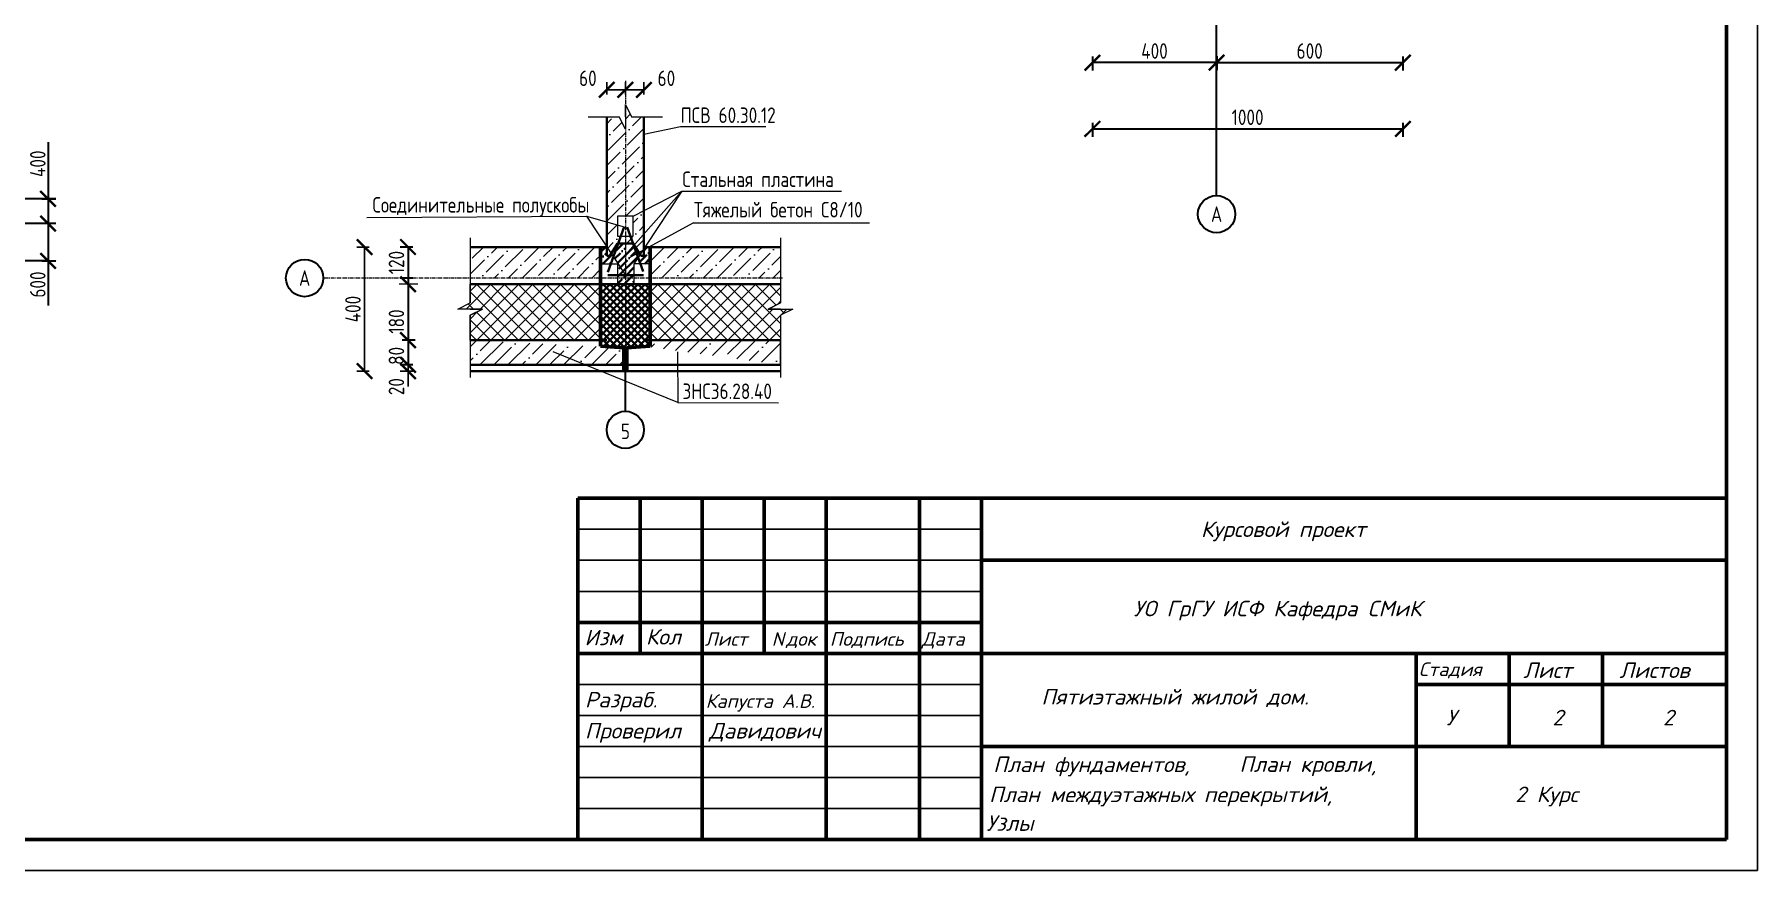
# Model space of a CAD drawing. Header units: millimetres. Extents: x 83035 to 329678, y -103769 to 22061.
# Drawn here: x 214463 to 242218, y -103769 to -90294 of the extents above; entities that cross this region are included whole.
import ezdxf

# ---------------------------------------------------------------- set-up
doc = ezdxf.new("R2010")
doc.units = ezdxf.units.MM
doc.header["$LTSCALE"] = 10
doc.linetypes.add('CENTER', pattern=[50.8, 31.75, -6.35, 6.35, -6.35])
for name, color, linetype, lineweight in [('Осевой', 4, 'CENTER', 30), ('Размерный', 3, 'Continuous', 30), ('РАЗМЕРЫ', 3, 'Continuous', 15), ('Разрез', 5, 'Continuous', 40), ('Разрез тонкий', 5, 'Continuous', 20), ('Разрезка', 17, 'Continuous', 60), ('Символ разрез', 3, 'Continuous', 20), ('Символьный', 3, 'Continuous', 30), ('Текст разрез', 244, 'Continuous', 20), ('Штриховка разрез', 244, 'Continuous', 20)]:
    doc.layers.add(name, color=color, linetype=linetype, lineweight=lineweight)
doc.layers.add('СТЕНЫ', color=250, linetype='Continuous')
doc.styles.add('2.5', font='', dxfattribs={"height": 250})
doc.styles.add('RUSS', font='simplex.shx', dxfattribs={"oblique": 15, "height": 250})
doc.styles.get('2.5').set_extended_font_data('GOST type A')
doc.dimstyles.new('Размеры', dxfattribs={"dimtxt": 250, "dimasz": 250, "dimexe": 125, "dimexo": 62.5, "dimgap": 62.5, "dimtad": 1, "dimtxsty": '2.5', "dimblk": 'ARCHTICK', "dimcen": 250, "dimadec": 0, "dimazin": 0, "dimtfac": 1, "dimtmove": 1, "dimatfit": 3, "dimfxl": 1.25, "dimarcsym": 0})
pattern_1 = [(45, (365158.74, 2100.43), (-112.2532, 112.2532), []), (135, (365158.74, 2100.43), (-112.2532, -112.2532), [])]

# ---------------------------------------------------------------- blocks, each defined once
blk = doc.blocks.new('_ArchTick')
at = {"color": 0, "linetype": 'ByBlock', "const_width": 0.15}
blk.add_lwpolyline([(-0.5, -0.5), (0.5, 0.5)], dxfattribs=at)
blk = doc.blocks.new('*D837')
at = {"layer": 'Размерный', "color": 0, "linetype": 'ByBlock', "lineweight": -2, "ltscale": 500}
for p, q in [((223681, -91262), (223681, -91062)), ((223681, -91187), (223981, -91187)), ((223981, -91262), (223981, -91062))]:
    blk.add_line(p, q, dxfattribs=at)
at = {"layer": 'Размерный', "color": 0, "lineweight": -2, "ltscale": 500, "xscale": 250, "yscale": 250, "zscale": 250, "rotation": 180}
blk.add_blockref('_ArchTick', (223681, -91187), dxfattribs=at)
at = {"layer": 'Размерный', "color": 0, "lineweight": -2, "ltscale": 500, "xscale": 250, "yscale": 250, "zscale": 250}
blk.add_blockref('_ArchTick', (223981, -91187), dxfattribs=at)
at = {"layer": 'Размерный', "color": 0, "ltscale": 500, "insert": (223377, -91000), "char_height": 250, "attachment_point": 5, "style": '2.5'}
blk.add_mtext('60', dxfattribs=at)
blk = doc.blocks.new('*D838')
at = {"layer": 'Размерный', "color": 0, "linetype": 'ByBlock', "lineweight": -2, "ltscale": 500}
for p, q in [((223981, -91262), (223981, -91062)), ((224281, -91187), (223981, -91187)), ((224281, -91262), (224281, -91062))]:
    blk.add_line(p, q, dxfattribs=at)
at = {"layer": 'Размерный', "color": 0, "lineweight": -2, "ltscale": 500, "xscale": 250, "yscale": 250, "zscale": 250, "rotation": 180}
blk.add_blockref('_ArchTick', (223981, -91187), dxfattribs=at)
at = {"layer": 'Размерный', "color": 0, "lineweight": -2, "ltscale": 500, "xscale": 250, "yscale": 250, "zscale": 250}
blk.add_blockref('_ArchTick', (224281, -91187), dxfattribs=at)
at = {"layer": 'Размерный', "color": 0, "ltscale": 500, "insert": (224642, -91000), "char_height": 250, "attachment_point": 5, "style": '2.5'}
blk.add_mtext('60', dxfattribs=at)
blk = doc.blocks.new('*D839')
at = {"layer": 'Размерный', "color": 0, "linetype": 'ByBlock', "lineweight": -2, "ltscale": 500}
for p, q in [((220481, -95620), (220481, -95370)), ((220556, -95620), (220356, -95620)), ((220556, -95720), (220356, -95720)), ((220481, -95620), (220481, -95720)), ((220481, -95720), (220481, -95970))]:
    blk.add_line(p, q, dxfattribs=at)
at = {"layer": 'Размерный', "color": 0, "lineweight": -2, "ltscale": 500, "xscale": 250, "yscale": 250, "zscale": 250}
for p, rotation in [((220481, -95620), 270), ((220481, -95720), 90)]:
    blk.add_blockref('_ArchTick', p, dxfattribs=dict(at, rotation=rotation))
at = {"layer": 'Размерный', "color": 0, "ltscale": 500, "insert": (220293, -95970), "char_height": 250, "attachment_point": 5, "rotation": 90, "style": '2.5'}
blk.add_mtext('20', dxfattribs=at)
blk = doc.blocks.new('*D836')
at = {"layer": 'Размерный', "color": 0, "linetype": 'ByBlock', "lineweight": -2, "ltscale": 500}
for p, q in [((219856, -93720), (219656, -93720)), ((219781, -93720), (219781, -95720)), ((219856, -95720), (219656, -95720))]:
    blk.add_line(p, q, dxfattribs=at)
at = {"layer": 'Размерный', "color": 0, "lineweight": -2, "ltscale": 500, "xscale": 250, "yscale": 250, "zscale": 250}
for p, rotation in [((219781, -93720), 90), ((219781, -95720), 270)]:
    blk.add_blockref('_ArchTick', p, dxfattribs=dict(at, rotation=rotation))
at = {"layer": 'Размерный', "color": 0, "ltscale": 500, "insert": (219593, -94720), "char_height": 250, "attachment_point": 5, "rotation": 90, "style": '2.5'}
blk.add_mtext('400', dxfattribs=at)
blk = doc.blocks.new('217')
at = {"layer": 'Размерный', "color": 0, "ltscale": 500}
for p, q in [((-152190, -94132), (-152190, -95643)), ((-152065, -95043), (-153252, -95043)), ((-152290, -95043), (-152065, -95043)), ((-152065, -95443), (-153252, -95443)), ((-152190, -95643), (-152190, -96763)), ((-152190, -95643), (-152190, -96043)), ((-152190, -96043), (-153261, -96043)), ((-152290, -96043), (-152065, -96043)), ((-152061, -96043), (-152061, -96043))]:
    blk.add_line(p, q, dxfattribs=at)
at = {"layer": 'Размерный', "color": 0, "ltscale": 500, "xscale": 250, "yscale": 250, "zscale": 250}
for p, rotation in [((-152190, -95043), 90), ((-152190, -95443), 90), ((-152190, -96043), 270)]:
    blk.add_blockref('_ArchTick', p, dxfattribs=dict(at, rotation=rotation))
at = {"layer": 'Размерный', "color": 0, "ltscale": 500, "char_height": 250, "attachment_point": 5, "rotation": 90, "style": '2.5'}
for s, insert in [('400', (-152355, -94478)), ('600', (-152355, -96425))]:
    blk.add_mtext(s, dxfattribs=dict(at, insert=insert))

msp = doc.modelspace()

# ---------------------------------------------------------------- hatches: boundary and pattern name
at = {"layer": 'Разрез', "ltscale": 500}
h = msp.add_hatch(dxfattribs=at)
h.set_pattern_fill('ANSI35', color=0, scale=25, style=0)
h.set_pattern_definition([(45, (221545.7, 306926.86), (-112.2532, 112.2532), []), (45, (221657.96, 306926.86), (-112.2532, 112.2532), [198.4375, -39.6875, 0, -39.6875])])
h.paths.add_polyline_path([(224185.46, -93886.612), (224115.771, -93695.202), (223980.52, -93847.72), (223980.52, -94174.02), (224117.465, -94174.02), (224117.465, -93989.322)])
h.paths.add_polyline_path([(223980.52, -93847.72), (223980.52, -93662.635), (223865.252, -93662.635), (223786.8, -93878.528), (223857.528, -93986.414)])
h.paths.add_polyline_path([(223786.8, -93878.528), (223752.903, -93826.823), (223730.52, -93862.635), (223680.52, -93862.635), (223680.52, -93720.192), (223580.52, -93720.192), (223580.52, -94220.192), (223582.757, -94220.192), (223582.757, -93989.322), (223746.539, -93989.322)])
h.paths.add_polyline_path([(224380.52, -93720.192), (224364.83, -93720.192), (224280.52, -93766.19), (224280.52, -93862.635), (224230.52, -93862.635), (224216.346, -93839.956), (224185.46, -93886.612), (224222.855, -93989.322), (224380.52, -93989.322)])
h.paths.add_polyline_path([(223980.52, -94220.192), (223854.95, -94220.192), (223854.95, -94318.378), (223980.52, -94318.378)])
h.paths.add_polyline_path([(224117.465, -94220.192), (223980.52, -94220.192), (223980.52, -94318.378), (224117.465, -94318.378)])
h.paths.add_polyline_path([(224117.465, -94174.02), (223980.52, -94174.02), (223980.52, -94220.192), (224117.465, -94220.192)])
h.paths.add_polyline_path([(223980.52, -94174.02), (223854.95, -94174.02), (223854.95, -94220.192), (223980.52, -94220.192)])
h.paths.add_polyline_path([(223857.528, -93986.414), (223854.95, -93989.322), (223854.95, -94174.02), (223980.52, -94174.02)])
h.paths.add_polyline_path([(223980.52, -93847.72), (223857.528, -93986.414), (223980.52, -94174.02)])
h = msp.add_hatch(dxfattribs=at)
h.set_pattern_fill('ANSI37', color=0, scale=25, style=0)
h.set_pattern_definition([(45, (221545.704, 306926.86), (-56.1266, 56.1266), []), (135, (221545.704, 306926.86), (-56.1266, -56.1266), [])])
h.paths.add_polyline_path([(224380.52, -95320.192), (224380.52, -94318.378), (223980.52, -94318.378), (223980.52, -95345.192), (224005.52, -95345.192)])
h.paths.add_polyline_path([(223980.52, -94318.378), (223580.52, -94318.378), (223580.52, -95320.192), (223955.52, -95345.192), (223980.52, -95345.192)])
at = {"layer": 'Символ разрез', "ltscale": 500}
h = msp.add_hatch(dxfattribs=at)
h.set_pattern_fill('ANSI36', color=0, scale=50, style=0)
h.set_pattern_definition([(45, (228305.05, -13471.32), (84.1899, 308.6963), [396.875, -79.375, 0, -79.375])])
h.paths.add_polyline_path([(223580.52, -93720.192), (221480.52, -93720.192), (221480.52, -94220.192), (223580.52, -94220.192)])
h.paths.add_polyline_path([(226480.52, -93720.192), (224380.52, -93720.192), (224380.52, -94220.192), (226480.52, -94220.192)])
h.paths.add_polyline_path([(223980.52, -91820.192), (223880.52, -91620.192), (223680.52, -91620.192), (223680.52, -93313.832), (223855.52, -93364.119), (223855.52, -93220.647), (223980.52, -93220.647)])
h.paths.add_polyline_path([(224280.52, -91620.192), (224080.52, -91620.192), (223980.52, -91420.192), (223980.52, -91620.192), (223980.52, -91820.192), (223980.52, -93220.647), (224105.52, -93220.647), (224280.52, -93131.66)])
h.paths.add_polyline_path([(224280.52, -93131.66), (224105.52, -93220.647), (224105.52, -93544.301), (224060.83, -93544.301), (224103.913, -93662.635), (224105.52, -93662.635), (224121.698, -93688.519), (224280.52, -93509.419)])
h.paths.add_polyline_path([(223908.253, -93544.301), (223855.52, -93544.301), (223855.52, -93364.119), (223680.52, -93313.832), (223680.52, -93716.415), (223752.903, -93826.823), (223855.52, -93662.635), (223865.252, -93662.635)])
h.paths.add_polyline_path([(224060.83, -93544.301), (223980.52, -93544.301), (223980.52, -93662.635), (224103.913, -93662.635)])
h.paths.add_polyline_path([(223980.52, -93544.301), (223908.253, -93544.301), (223865.252, -93662.635), (223980.52, -93662.635)])
h.paths.add_polyline_path([(224280.52, -93509.419), (224121.698, -93688.519), (224198.284, -93811.057), (224256.507, -93779.292), (224280.52, -93743.018)])
h.paths.add_polyline_path([(224280.52, -93766.19), (224256.507, -93779.292), (224216.346, -93839.956), (224230.52, -93862.635), (224280.52, -93862.635)])
h.paths.add_polyline_path([(224256.507, -93779.292), (224198.284, -93811.057), (224216.346, -93839.956)])
h.paths.add_polyline_path([(224280.52, -93743.018), (224256.507, -93779.292), (224280.52, -93766.19)], flags=17)
h.paths.add_polyline_path([(223752.903, -93826.823), (223680.52, -93716.415), (223680.52, -93862.635), (223730.52, -93862.635)])
at = {"layer": 'Штриховка разрез', "ltscale": 500}
h = msp.add_hatch(dxfattribs=at)
h.set_pattern_fill('ANSI37', color=0, scale=50, style=0)
h.set_pattern_definition(pattern_1)
h.paths.add_polyline_path([(221480.52, -94320.192), (223580.52, -94320.192), (223580.52, -95220.192), (221480.52, -95220.192), (221480.52, -94820.192), (221680.52, -94720.192), (221280.52, -94720.192), (221480.52, -94620.192)])
h = msp.add_hatch(dxfattribs=at)
h.set_pattern_fill('ANSI37', color=0, scale=50, style=0)
h.set_pattern_definition(pattern_1)
h.paths.add_polyline_path([(226480.52, -95220.192), (224380.52, -95220.192), (224380.52, -94320.192), (226480.52, -94320.192), (226480.52, -94620.192), (226280.52, -94720.192), (226680.52, -94720.192), (226480.52, -94820.192)])
h = msp.add_hatch(dxfattribs=at)
h.set_pattern_fill('ANSI35', color=0, scale=50, style=0)
h.set_pattern_definition([(45, (365158.74, 2100.43), (-224.5064, 224.5064), []), (45, (365383.25, 2100.43), (-224.5064, 224.5064), [396.875, -79.375, 0, -79.375])])
h.paths.add_polyline_path([(224005.52, -95620.192), (226480.52, -95620.192)], flags=17)
edge = h.paths.add_edge_path()
edge.add_line((221480.52, -95620.192), (223955.52, -95620.192))
edge.add_line((223955.52, -95720.192), (223955.52, -95345.192))
edge.add_line((224005.52, -95720.192), (224005.52, -95345.192))
edge.add_line((224380.52, -95320.192), (224005.52, -95345.192))
edge.add_line((224380.52, -95220.192), (224380.52, -95320.192))
edge.add_line((226480.52, -95220.192), (224380.52, -95220.192))
edge.add_line((226480.52, -95620.192), (226480.52, -95220.192))
edge.add_line((223580.52, -95220.192), (221480.52, -95220.192))
edge.add_line((223955.52, -95345.192), (223580.52, -95320.192))
edge.add_line((223580.52, -95320.192), (223580.52, -95220.192))
edge.add_line((221480.52, -95220.192), (221480.52, -95620.192))

# ---------------------------------------------------------------- linework, layer by layer
at = {"color": 0, "linetype": 'Continuous', "lineweight": 25, "ltscale": 100}
for p, q in [((242217.907, -103769.096), (242217.907, -47257.955)), ((161957.025, -103769.096), (242217.907, -103769.096))]:
    msp.add_line(p, q, dxfattribs=at)
at = {"color": 0, "linetype": 'Continuous', "lineweight": 60, "ltscale": 100}
for p, q in [((241717.907, -103269.096), (241717.907, -47757.955)), ((241717.907, -103269.096), (241717.907, -100657.955)), ((163957.025, -103269.096), (241717.907, -103269.096))]:
    msp.add_line(p, q, dxfattribs=at)
at = {"color": 0, "linetype": 'Continuous', "lineweight": 60}
for p, q in [((223217.907, -97769.096), (241717.907, -97769.096)), ((223217.907, -103269.096), (223217.907, -97769.096)), ((224217.907, -97769.096), (224217.907, -100269.096)), ((225217.907, -97769.096), (225217.907, -103269.096)), ((226217.907, -97769.096), (226217.907, -100269.096)), ((227217.907, -97769.096), (227217.907, -103269.096)), ((228717.907, -97769.096), (228717.907, -103269.096)), ((229717.907, -103269.096), (229717.907, -97770.127)), ((229717.907, -98769.096), (241717.907, -98769.096)), ((223217.907, -99769.096), (229717.907, -99769.096)), ((223217.907, -100269.096), (241717.907, -100269.096)), ((236717.907, -103269.096), (236717.907, -100269.096)), ((236717.907, -100269.096), (236717.907, -103269.096)), ((238217.907, -100269.096), (238217.907, -101769.096)), ((239717.907, -100269.096), (239717.907, -101769.096)), ((236717.907, -100769.096), (241717.907, -100769.096)), ((229717.907, -101769.096), (241717.907, -101769.096))]:
    msp.add_line(p, q, dxfattribs=at)
at = {"color": 0, "linetype": 'Continuous', "lineweight": 25}
for p, q in [((223217.907, -98269.096), (229717.907, -98269.096)), ((223217.907, -98769.096), (229717.907, -98769.096)), ((223217.907, -99269.096), (229717.907, -99269.096)), ((223217.907, -100769.096), (229717.907, -100769.096)), ((223217.907, -101269.096), (229717.907, -101269.096)), ((223217.907, -101769.096), (229717.907, -101769.096)), ((223217.907, -102269.096), (229717.907, -102269.096)), ((223217.907, -102769.096), (229717.907, -102769.096))]:
    msp.add_line(p, q, dxfattribs=at)
at = {"layer": 'Осевой', "color": 0, "lineweight": 20, "ltscale": 0.2}
for p, q in [((223980.52, -91043.549), (223980.52, -96366.298)), ((226511.77, -94220.192), (219114.353, -94220.192))]:
    msp.add_line(p, q, dxfattribs=at)
at = {"layer": 'Размерный', "color": 0, "lineweight": 20, "ltscale": 0.2}
msp.add_line((233503.917, -92897.672), (233503.917, -73410.175), dxfattribs=at)
at = {"layer": 'Размерный', "color": 0, "ltscale": 500}
for p, q in [((233503.917, -92897.672), (233503.917, -89250.45)), ((231503.917, -90648.214), (231503.917, -90873.214)), ((233503.917, -90748.214), (231503.917, -90748.214)), ((233503.917, -90748.214), (236503.917, -90748.214)), ((233506.333, -90645.164), (233506.333, -90870.164)), ((236503.917, -90648.214), (236503.917, -90873.214)), ((231503.917, -91716.258), (231503.917, -91941.258)), ((231503.917, -91816.258), (236503.917, -91816.258)), ((236503.917, -91716.258), (236503.917, -91941.258)), ((220555.52, -93720.192), (220355.52, -93720.192)), ((220480.52, -93720.192), (220480.52, -94220.192)), ((220555.52, -94220.192), (220355.52, -94220.192)), ((220555.52, -94220.192), (220355.52, -94220.192)), ((220480.52, -94220.192), (220480.52, -95620.192)), ((220595.524, -95220.192), (220385.289, -95220.192)), ((220555.52, -95620.192), (220355.52, -95620.192)), ((223980.52, -96366.298), (223980.52, -95720.192))]:
    msp.add_line(p, q, dxfattribs=at)
at = {"layer": 'Размерный', "color": 0, "ltscale": 0.5}
for centre in [(233503.917, -93190.129), (218814.353, -94220.192), (223980.52, -96666.298)]:
    msp.add_circle(centre, 300, dxfattribs=at)
at = {"layer": 'Разрез', "color": 0}
for p, q in [((223680.52, -93862.635), (223680.52, -91620.192)), ((224280.52, -91620.192), (224280.52, -93862.635)), ((221480.52, -93720.192), (223680.52, -93720.192)), ((223730.52, -93862.635), (223855.52, -93662.635)), ((223855.52, -93662.635), (223980.52, -93662.635)), ((224105.52, -93662.635), (223980.52, -93662.635)), ((224230.52, -93862.635), (224105.52, -93662.635)), ((224280.52, -93720.192), (226480.52, -93720.192)), ((223680.52, -93862.635), (223730.52, -93862.635)), ((224230.52, -93862.635), (224280.52, -93862.635)), ((221480.52, -94320.192), (223680.52, -94320.192)), ((224280.52, -94320.192), (226480.52, -94320.192)), ((221480.52, -95220.192), (223680.52, -95220.192)), ((224280.52, -95220.192), (226480.52, -95220.192)), ((221480.52, -95720.192), (226480.52, -95720.192))]:
    msp.add_line(p, q, dxfattribs=at)
at = {"layer": 'Разрез', "color": 0, "ltscale": 500}
for p, q in [((223696.322, -94127.513), (223962.552, -93394.875)), ((224007.282, -93397.224), (224268.699, -94115.238)), ((223582.757, -94318.378), (224380.52, -94318.378)), ((223698.904, -94174.02), (224273.403, -94174.02)), ((223955.52, -95345.192), (224005.52, -95345.192)), ((221480.52, -95620.192), (223955.52, -95620.192)), ((224005.52, -95620.192), (226480.52, -95620.192))]:
    msp.add_line(p, q, dxfattribs=at)
at = {"layer": 'Разрез тонкий', "color": 0}
for p, q in [((223980.52, -91620.192), (223980.52, -91420.192)), ((223980.52, -91420.192), (224080.52, -91620.192)), ((223380.52, -91620.192), (223880.52, -91620.192)), ((223980.52, -91820.192), (223880.52, -91620.192)), ((223980.52, -91620.192), (223980.52, -91820.192)), ((224080.52, -91620.192), (224580.52, -91620.192)), ((221480.52, -93570.192), (221480.52, -94620.192)), ((226480.52, -93570.192), (226480.52, -94620.192)), ((221280.52, -94720.192), (221480.52, -94620.192)), ((226280.52, -94720.192), (226480.52, -94620.192)), ((221480.52, -94720.192), (221280.52, -94720.192)), ((221480.52, -94720.192), (221680.52, -94720.192)), ((221680.52, -94720.192), (221480.52, -94820.192)), ((221480.52, -94820.192), (221480.52, -95820.192)), ((226480.52, -94720.192), (226280.52, -94720.192)), ((226480.52, -94720.192), (226680.52, -94720.192)), ((226680.52, -94720.192), (226480.52, -94820.192)), ((226480.52, -94820.192), (226480.52, -95820.192))]:
    msp.add_line(p, q, dxfattribs=at)
at = {"layer": 'Разрез тонкий', "color": 0, "ltscale": 500}
for points in [[(223855.52, -93544.301), (224105.52, -93544.301), (224105.52, -93220.647), (223855.52, -93220.647)], [(223582.757, -93989.322), (223854.95, -93989.322), (223854.95, -94318.378), (223582.757, -94318.378)], [(224380.52, -93989.322), (224117.465, -93989.322), (224117.465, -94318.378), (224380.52, -94318.378)]]:
    msp.add_lwpolyline(points, close=True, dxfattribs=at)
at = {"layer": 'Разрезка', "color": 0}
for p, q in [((223580.52, -95320.192), (223580.52, -93720.192)), ((224380.52, -95320.192), (224380.52, -93720.192)), ((223955.52, -95345.192), (223580.52, -95320.192)), ((223955.52, -95720.192), (223955.52, -95345.192)), ((224005.52, -95345.192), (224380.52, -95320.192)), ((224005.52, -95720.192), (224005.52, -95345.192))]:
    msp.add_line(p, q, dxfattribs=at)
at = {"layer": 'Символ разрез', "color": 0, "ltscale": 500}
for p, q in [((233503.917, -90648.214), (233503.917, -90873.214)), ((233503.917, -90648.214), (233503.917, -90873.214)), ((223854.95, -93989.322), (224890.626, -92821.42)), ((224105.52, -93220.647), (224890.626, -92821.42)), ((224890.626, -92821.42), (224117.465, -93989.322)), ((224890.626, -92821.42), (227461.283, -92821.42)), ((223355.331, -93220.387), (223962.552, -93394.875)), ((225076.813, -93331.742), (224051.957, -93890.891)), ((225076.813, -93331.742), (227915.528, -93331.742)), ((224824.275, -96224.678), (222817.706, -95409.657)), ((223955.52, -95345.192), (224005.52, -95345.192))]:
    msp.add_line(p, q, dxfattribs=at)
at = {"layer": 'Символ разрез', "color": 0}
for p, q in [((224280.52, -91902.724), (224869.904, -91776.692)), ((224869.904, -91776.692), (226241.301, -91776.692)), ((219814.865, -93244.534), (223355.331, -93220.387)), ((223355.331, -93220.387), (223980.52, -94174.02)), ((224819.351, -95406.434), (224824.275, -96224.678)), ((224824.275, -96224.678), (226448.361, -96228.468))]:
    msp.add_line(p, q, dxfattribs=at)
at = {"layer": 'Штриховка разрез', "color": 0, "ltscale": 500}
for p, q in [((220639.383, -94320.192), (220336.341, -94320.192)), ((221480.52, -94320.192), (223580.52, -94320.192)), ((221480.52, -94620.192), (221480.52, -94320.192)), ((221480.52, -94320.192), (223580.52, -94320.192)), ((223580.52, -94320.192), (223580.52, -95220.192)), ((224380.52, -95220.192), (224380.52, -94320.192)), ((224380.52, -94320.192), (226480.52, -94320.192)), ((224380.52, -95220.192), (224380.52, -94320.192)), ((226480.52, -94320.192), (226480.52, -94620.192)), ((221280.52, -94720.192), (221480.52, -94620.192)), ((226480.52, -94620.192), (226280.52, -94720.192)), ((221680.52, -94720.192), (221280.52, -94720.192)), ((221480.52, -94820.192), (221680.52, -94720.192)), ((221480.52, -95220.192), (221480.52, -94820.192)), ((226280.52, -94720.192), (226680.52, -94720.192)), ((226680.52, -94720.192), (226480.52, -94820.192)), ((226480.52, -94820.192), (226480.52, -95220.192)), ((221480.52, -95220.192), (221480.52, -95620.192)), ((223580.52, -95220.192), (221480.52, -95220.192)), ((221480.52, -95220.192), (221480.52, -95620.192)), ((223580.52, -95220.192), (221480.52, -95220.192)), ((223580.52, -95320.192), (223580.52, -95220.192)), ((223955.52, -95345.192), (223580.52, -95320.192)), ((224005.52, -95345.192), (223955.52, -95345.192)), ((224380.52, -95320.192), (224005.52, -95345.192)), ((226480.52, -95220.192), (224380.52, -95220.192)), ((224380.52, -95220.192), (224380.52, -95320.192)), ((226480.52, -95220.192), (224380.52, -95220.192)), ((226480.52, -95620.192), (226480.52, -95220.192)), ((221480.52, -95620.192), (223955.52, -95620.192)), ((223955.52, -95620.192), (224005.52, -95620.192)), ((224005.52, -95620.192), (226480.52, -95620.192))]:
    msp.add_line(p, q, dxfattribs=at)

# ---------------------------------------------------------------- block references
at = {"layer": 'Размерный', "color": 0, "ltscale": 500, "xscale": 250, "yscale": 250, "zscale": 250}
for p, rotation in [((231503.917, -90748.214), 180), ((233503.917, -90748.214), 180), ((231503.917, -91816.258), 180), ((220480.52, -93720.192), 90), ((220480.52, -94320.192), 90), ((220480.52, -94320.192), 270), ((220480.52, -95220.192), 90), ((220480.52, -95620.192), 270)]:
    msp.add_blockref('_ArchTick', p, dxfattribs=dict(at, rotation=rotation))
for p in [(236503.917, -90748.214), (236503.917, -91816.258)]:
    msp.add_blockref('_ArchTick', p, dxfattribs=at)
at = {"layer": 'Размерный', "color": 0}
msp.add_blockref('217', (366871.241, 2100.431), dxfattribs=at)
at = {"layer": 'Символ разрез', "color": 0, "ltscale": 500, "xscale": 250, "yscale": 250, "zscale": 250}
msp.add_blockref('_ArchTick', (233503.917, -90748.214), dxfattribs=at)

# ---------------------------------------------------------------- texts
at = {"layer": 'Размерный', "color": 0, "ltscale": 500, "char_height": 250, "attachment_point": 5, "style": '2.5'}
for s, insert in [('400', (232503.917, -90560.714)), ('600', (235003.917, -90560.714)), ('1000', (234003.917, -91628.758))]:
    msp.add_mtext(s, dxfattribs=dict(at, insert=insert))
at = {"layer": 'Размерный', "color": 0, "ltscale": 0.5, "insert": (233503.917, -93190.129), "char_height": 250, "width": 223.28661, "attachment_point": 5, "style": '2.5'}
msp.add_mtext('{\\fGOST type A|b0|i0|c204|p34;А}', dxfattribs=at)
at = {"layer": 'Размерный', "color": 0, "ltscale": 500, "char_height": 250, "attachment_point": 5, "rotation": 90, "style": '2.5'}
for s, insert in [('120', (220293.02, -93970.192)), ('180', (220293.02, -94920.192)), ('80', (220293.02, -95474.159))]:
    msp.add_mtext(s, dxfattribs=dict(at, insert=insert))
at = {"layer": 'РАЗМЕРЫ', "color": 0, "ltscale": 5, "style": 'RUSS', "oblique": 15}
for s, p in [('Курсовой проект', (233251.926, -98393.566)), ('УО ГрГУ ИСФ Кафедра СМиК', (232168.675, -99671.283)), ('Разраб.', (223329.507, -101140.796)), ('Пятиэтажный жилой дом.', (230681.247, -101093.817)), ('Проверил', (223329.507, -101640.796)), ('Давидович', (225329.507, -101640.796)), ('План фундаментов,', (229905.861, -102182.468)), ('План кровли, ', (233871.481, -102179.176)), ('План междуэтажных перекрытий, ', (229840.47, -102666.271)), ('2 Курс', (238315.084, -102666.096)), ('Узлы ', (229796.193, -103129.644))]:
    msp.add_text(s, height=250, dxfattribs=at).set_placement(p)
at = {"layer": 'РАЗМЕРЫ', "color": 0, "linetype": 'ByBlock', "lineweight": 25, "style": 'RUSS', "oblique": 15}
for s, p in [('У', (237205.92, -101428.13)), ('2', (238914.089, -101428.13)), ('2', (240694.517, -101428.13))]:
    msp.add_text(s, height=250, dxfattribs=at).set_placement(p)
at = {"layer": 'Символьный', "color": 0, "ltscale": 0.5, "char_height": 250, "width": 223.28661, "attachment_point": 5, "style": '2.5'}
for s, insert in [('А', (218814.353, -94220.192)), ('5', (223982.038, -96691.335))]:
    msp.add_mtext(s, dxfattribs=dict(at, insert=insert))
at = {"layer": 'СТЕНЫ', "color": 0, "style": 'RUSS', "oblique": 15}
for s, height, p in [('Изм', 250, (223323.001, -100138.551)), ('Кол', 250, (224311.246, -100126.856)), ('Лист', 220, (225257.753, -100147.054)), ('N', 220, (226338.37, -100147.054)), ('док', 220, (226568.846, -100147.054)), ('Подпись', 220, (227273.956, -100147.054)), ('Дата', 220, (228754.348, -100147.054)), ('Стадия', 220, (236761.259, -100635.315)), ('Лист', 250, (238445.544, -100665.315)), ('Листов', 250, (239992.323, -100665.315)), ('Капуста А.В.', 220, (225273.956, -101147.054))]:
    msp.add_text(s, height=height, dxfattribs=at).set_placement(p)
at = {"layer": 'Текст разрез', "color": 0, "char_height": 250, "width": 4000.6321, "attachment_point": 1, "style": '2.5'}
for s, insert in [('ПСВ 60.30.12', (224872.077, -91470.431)), ('Стальная пластина', (224897.987, -92502.476)), ('Соединительные полускобы', (219908.404, -92914.923)), ('Тяжелый бетон С8/10', (225085.397, -92993.305)), ('3НС36.28.40', (224901.047, -95919.291))]:
    msp.add_mtext(s, dxfattribs=dict(at, insert=insert))

# ---------------------------------------------------------------- dimensions: what is measured, and where the dimension line sits
at = {"layer": 'Размерный', "color": 0, "ltscale": 500}
for p1, picture, middle in [((223680.52, -91620.192), '*D837', (223376.615, -91187.33)), ((224280.52, -91620.192), '*D838', (224641.735, -91187.33))]:
    dim = msp.add_linear_dim(base=(223980.52, -91187.33), p1=p1, p2=(223980.52, -91620.192), text='60', dimstyle='Размеры', override={"dimfxl": 75, "dimfxlon": 1}, dxfattribs=at)
    dim.commit()
    dim.dimension.update_dxf_attribs({"geometry": picture, "text_midpoint": middle, "dimtype": 160})
dim = msp.add_linear_dim(base=(219780.52, -95720.192), p1=(220480.52, -93720.192), p2=(220480.52, -95720.192), angle=90, text='400', dimstyle='Размеры', override={"dimfxl": 75, "dimfxlon": 1}, dxfattribs=at)
dim.commit()
dim.dimension.update_dxf_attribs({"geometry": '*D836', "text_midpoint": (219593.02, -94720.192)})
dim = msp.add_linear_dim(base=(220480.52, -95720.192), p1=(221480.52, -95620.192), p2=(221480.52, -95720.192), angle=90, text='20', dimstyle='Размеры', override={"dimfxl": 75, "dimfxlon": 1}, dxfattribs=at)
dim.commit()
dim.dimension.update_dxf_attribs({"geometry": '*D839', "text_midpoint": (220480.52, -95970.192), "dimtype": 160})

doc.saveas('drawing.dxf')
